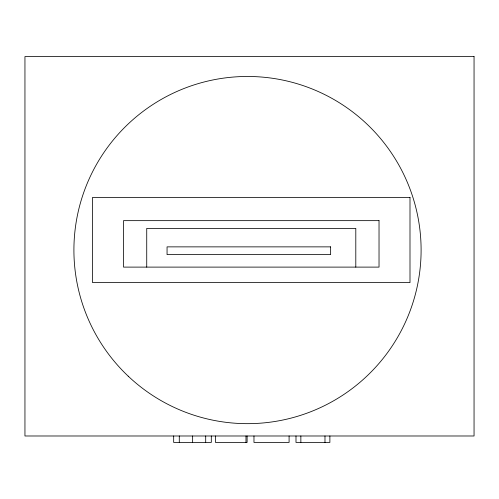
<?xml version="1.0" encoding="UTF-8"?>
<svg xmlns="http://www.w3.org/2000/svg" width="499" height="499" viewBox="0 0 499 499"><rect width="100%" height="100%" fill="white"/><g stroke="black" fill="none" stroke-linecap="round" stroke-linejoin="round"><path stroke-width="0.75" d="M355.799 267.108L355.799 228.392L146.731 228.392L146.731 267.108M329.883 435.989L329.883 442.426L295.994 442.426L295.994 435.989M324.98 435.989L324.98 442.426M300.86 435.989L300.86 442.426M289.089 435.989L289.089 442.426L253.972 442.426L253.972 435.989M247.105 435.989L247.105 442.426L215.468 442.426L215.468 435.989M245.976 435.989L245.976 442.426M211.308 435.989L211.308 442.426L173.677 442.426L173.677 435.989M205.7 435.989L205.7 442.426M192.639 435.989L192.639 442.426M179.291 435.989L179.291 442.426M474.05 56.574L24.95 56.574L24.95 435.989L474.05 435.989L474.05 56.574M409.997 197.423L92.533 197.423L92.533 282.596L409.997 282.596L409.997 197.423M379.028 220.652L123.503 220.652L123.503 267.108L379.028 267.108L379.028 220.652M330.637 246.868L167.059 246.868L167.059 254.609L330.637 254.609L330.637 246.868M128.237 376.202A173.596 173.596 0 0 0 416.378 290.287A173.596 173.596 0 0 0 197.903 83.707A173.596 173.596 0 0 0 128.237 376.202"/></g></svg>
